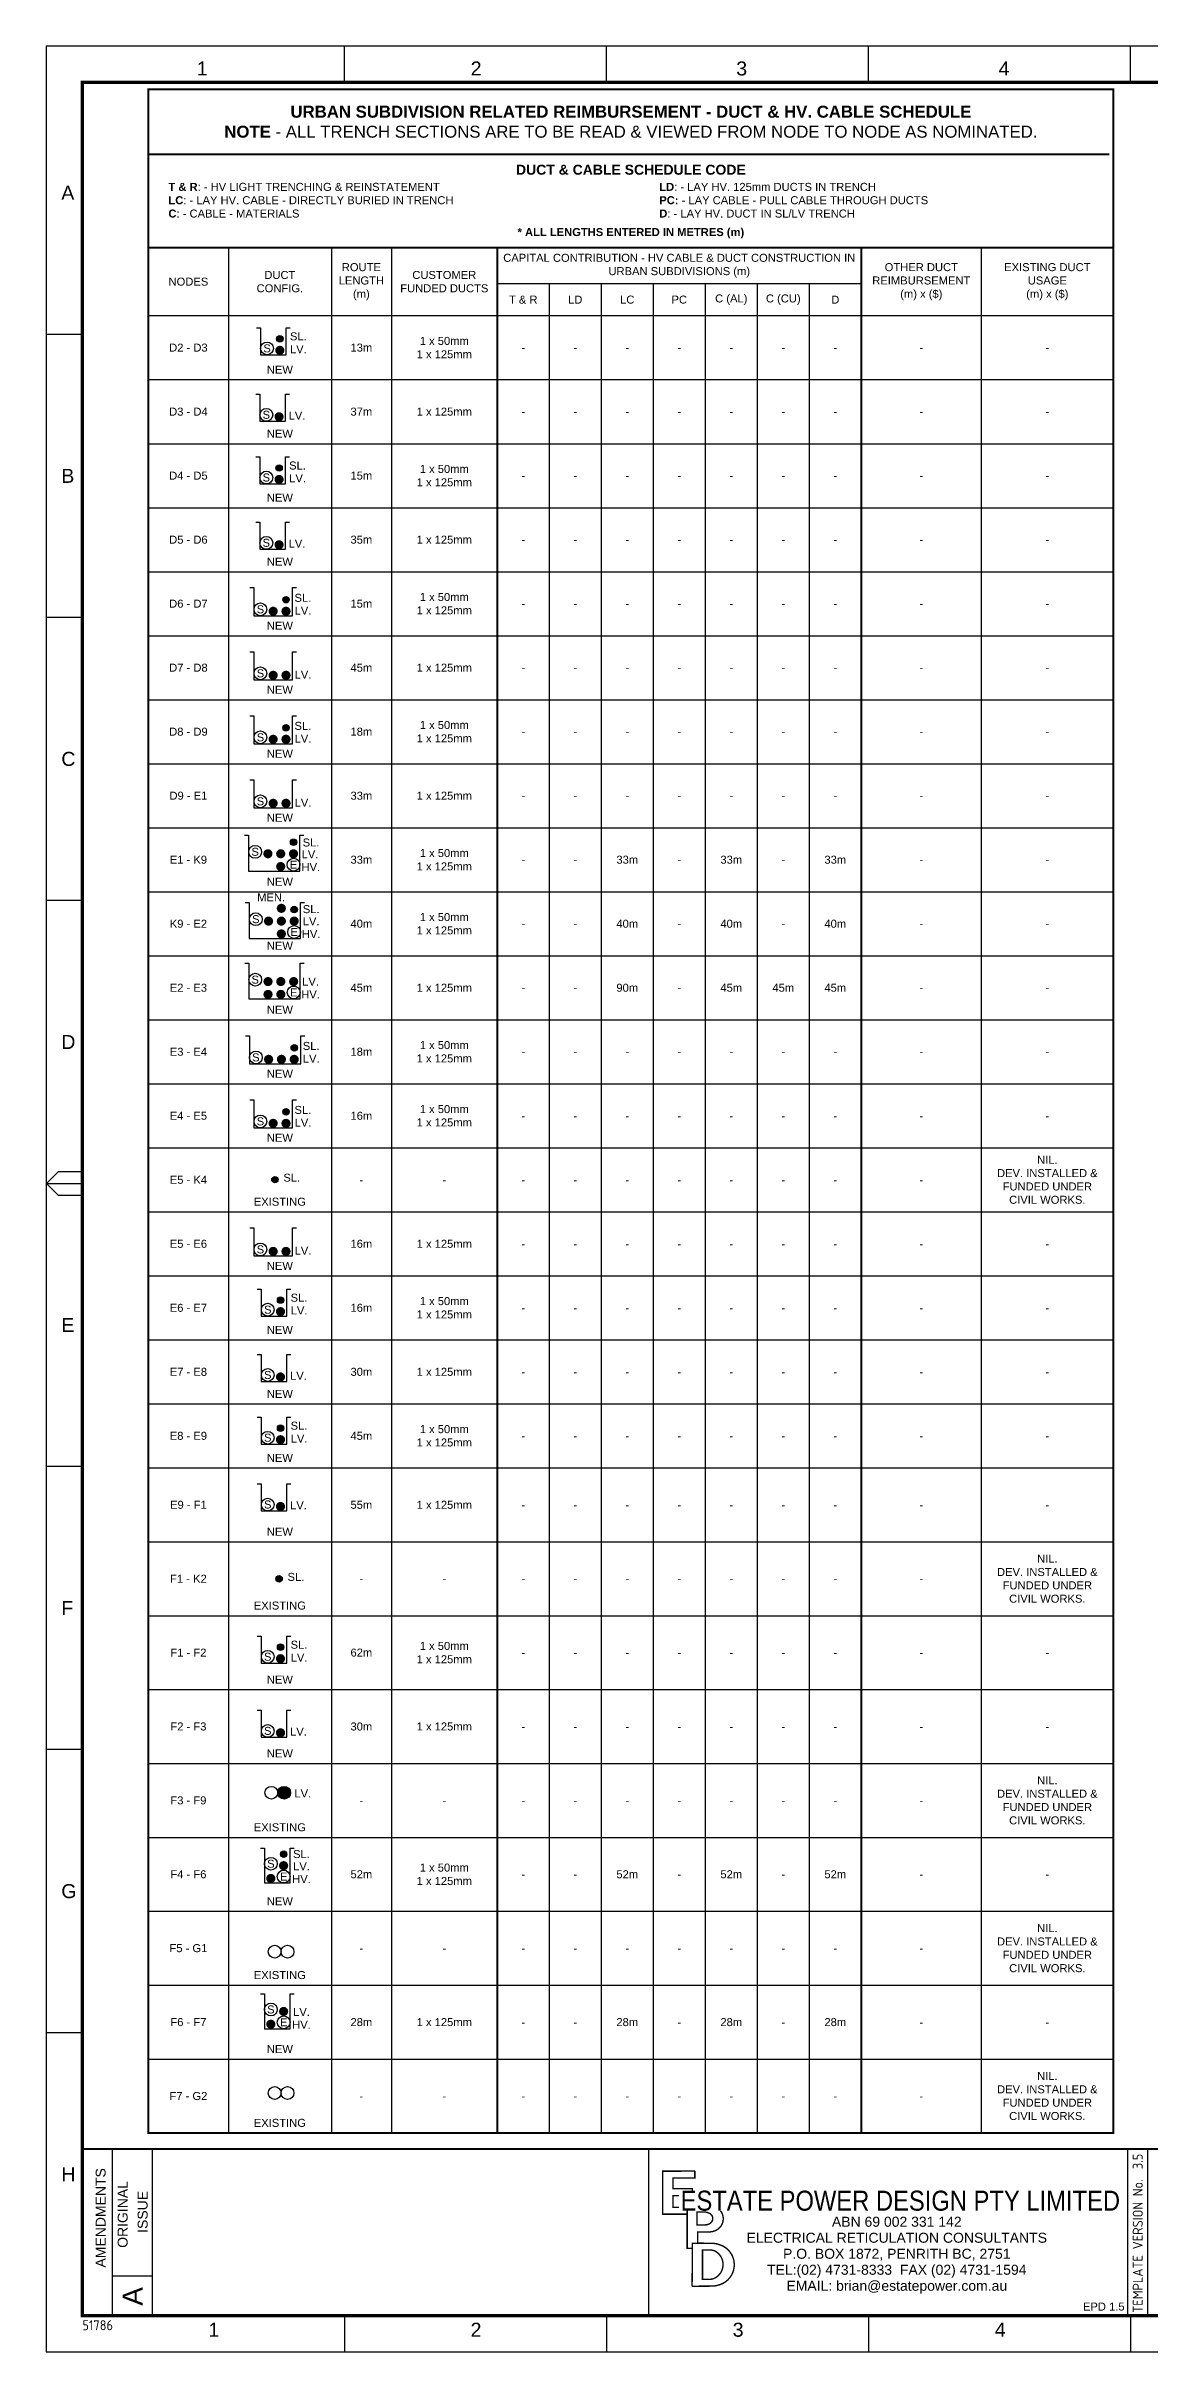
# Paper-space layout 'Retic (5)' of a CAD drawing. Header units: metres. Extents: x -9 to 795, y -5 to 571.
# Drawn here: x -9 to 267, y -5 to 571 of the extents above; entities that cross this region are included whole.
import ezdxf
from ezdxf.enums import TextEntityAlignment as Align

# ---------------------------------------------------------------- set-up
doc = ezdxf.new("R2010")
doc.units = ezdxf.units.M
doc.header["$LTSCALE"] = 0.7
doc.layers.get('0').update_dxf_attribs({"color": 6})
for name, color, linetype in [('_User Miscellaneous3', 11, 'Continuous'), ('Notes', 7, 'Continuous'), ('SupportsUG_SP_EXT', 7, 'Continuous')]:
    doc.layers.add(name, color=color, linetype=linetype)
doc.layers.add('_User Miscellaneous5', color=7, linetype='Continuous', lineweight=35)
doc.layers.get('SupportsUG_SP_EXT').off()
doc.styles.add('ARIAL', font='arial.ttf', dxfattribs={"height": 2})
doc.styles.add('iecISOCP', font='isocp.shx')
doc.styles.get("Standard").update_dxf_attribs({"font": 'arial.ttf'})

# ---------------------------------------------------------------- blocks, each defined once
blk = doc.blocks.new('A1_FRAME_TITLE')
at = {"layer": 'Notes', "linetype": 'Continuous'}
for p, q in [((74.51, 564.21), (74.51, 573.26)), ((140.02, 564.17), (140.02, 573.26)), ((205.53, 564.21), (205.53, 573.26)), ((271.04, 564.17), (271.04, 573.26)), ((9, 501.22), (-0.04, 501.22)), ((9, 430.47), (-0.04, 430.47)), ((9, 359.72), (-0.04, 359.72)), ((0.01, 288.97), (3.01, 291.97)), ((0.01, 288.97), (9, 288.97)), ((3.01, 285.97), (0.01, 288.97)), ((3.01, 291.97), (9, 291.97)), ((9, 285.97), (3.01, 285.97)), ((9, 218.22), (-0.04, 218.22)), ((9, 147.47), (-0.04, 147.47)), ((9, 76.72), (-0.04, 76.72)), ((74.51, 6.01), (74.51, -3.07)), ((140.02, 6.01), (140.02, -3.07)), ((205.53, 6.01), (205.53, -3.07)), ((271.04, 6.01), (271.04, -3.07))]:
    blk.add_line(p, q, dxfattribs=at)
at = {"layer": 'Notes', "color": 7, "linetype": 'Continuous'}
for p, q in [((16.58, 5.97), (16.58, 47.62)), ((26.58, 5.97), (26.58, 47.62)), ((275.29, 47.62), (275.29, 5.97)), ((16.58, 15.97), (26.58, 15.97))]:
    blk.add_line(p, q, dxfattribs=at)
blk.add_lwpolyline([(-0.04, -3.07), (804.15, -3.07), (804.15, 573.26), (-0.04, 573.26)], close=True, dxfattribs=at)
at = {"layer": 'Notes', "color": 7, "linetype": 'Continuous', "const_width": 0.8}
blk.add_lwpolyline([(9, 5.97), (795.11, 5.97), (795.11, 564.21), (9, 564.21)], close=True, dxfattribs=at)
at = {"layer": 'Notes', "color": 7, "linetype": 'Continuous', "const_width": 0.5, "flags": 128}
blk.add_lwpolyline([(9, 47.62), (795.11, 47.62)], dxfattribs=at)
at = {"layer": 'Notes', "color": 7}
blk.add_lwpolyline([(150.63, 47.62), (270.29, 47.62), (270.29, 5.97), (150.63, 5.97)], close=True, dxfattribs=at)
at = {"layer": 'Notes', "color": 7, "linetype": 'Continuous', "const_width": 0.35}
for points in [[(162.11, 42.12), (154.05, 42.1), (154.05, 31.35), (160.15, 31.35), (160.17, 32.07)], [(161.51, 37.22), (161.51, 37.71), (156.62, 37.71), (156.65, 40.38), (162.11, 40.38), (162.11, 42.12)], [(158.11, 33.08), (156.65, 33.09), (156.65, 35.95), (158.13, 35.96)], [(161.42, 13.34), (161.49, 22.8)], [(161.42, 13.34), (161.49, 22.8)]]:
    blk.add_lwpolyline(points, dxfattribs=at)
for points in [[(168.52, 32.19, -0.450066), (167.66, 27.46, -0.148283), (165.56, 26.92), (162.78, 26.87), (162.78, 24.09), (161.49, 24.09), (161.49, 22.8), (160.19, 22.8), (160.19, 32.19)], [(161.42, 13.34), (166.25, 13.37, 0.094119), (168.66, 13.84, 0.680737), (168.61, 23.61, 0.07457), (166.51, 24.08), (162.89, 24.11)]]:
    blk.add_lwpolyline(points, format="xyb", dxfattribs=at)
for points in [[(162.64, 31.9), (162.66, 28.65), (164.71, 28.68, 0.169964), (166.05, 29.16, 0.568878), (165.69, 31.6, 0.028232), (164.91, 31.87)], [(164.02, 15.07), (165.77, 15.07, 0.135336), (167.29, 15.49, 0.570377), (167.27, 22.06, 0.141047), (166.04, 22.38), (164.02, 22.38)]]:
    blk.add_lwpolyline(points, format="xyb", close=True, dxfattribs=at)
at = {"layer": 'Notes', "color": 7, "style": 'ARIAL'}
for s, p in [('1', (37.61, 565.92)), ('2', (106.07, 565.92)), ('3', (172.46, 565.92)), ('4', (238.04, 565.92)), ('A', (3.75, 534.85)), ('B', (3.75, 464.1)), ('C', (3.75, 393.35)), ('D', (3.75, 322.6)), ('E', (3.75, 251.85)), ('F', (3.75, 181.1)), ('G', (3.75, 110.35)), ('H', (3.75, 39.6)), ('1', (40.54, 0.72)), ('2', (106.05, 0.72)), ('3', (171.56, 0.72)), ('4', (237.07, 0.72))]:
    blk.add_text(s, height=3.5, dxfattribs=at).set_placement(p)
for s, height, p in [('AMENDMENTS', 2.5, (14.83, 18.02)), ('ORIGINAL', 2.5, (20.33, 22.94)), ('ISSUE', 2.5, (25.33, 26.69)), ('A', 5, (24.08, 8.47))]:
    blk.add_text(s, height=height, rotation=90, dxfattribs=at).set_placement(p)
at = {"layer": 'Notes', "color": 3, "style": 'iecISOCP'}
blk.add_text('TEMPLATE VERSION No.', height=2.5, rotation=90, dxfattribs=at).set_placement((272.82, 6.7), align=Align.MIDDLE_LEFT)
at = {"layer": 'Notes', "color": 7, "style": 'ARIAL'}
for s, p in [('ABN 69 002 331 142', (212.58, 28.21)), ('ELECTRICAL RETICULATION CONSULTANTS', (212.58, 24.21)), ('TEL:(02) 4731-8333  FAX (02) 4731-1594', (212.58, 16.21)), ('P.O. BOX 1872, PENRITH BC, 2751', (212.58, 20.21)), ('EMAIL: brian@estatepower.com.au', (212.58, 12.21))]:
    blk.add_text(s, height=2.5, rotation=360, dxfattribs=at).set_placement(p, align=Align.CENTER)
at = {"layer": 'Notes', "color": 7, "insert": (158.55, 37.23), "char_height": 5, "width": 182.4516, "attachment_point": 1, "rotation": 360, "style": 'ARIAL'}
blk.add_mtext('{\\W0.85;ESTATE POWER DESIGN PTY LIMITED}', dxfattribs=at)
at = {"layer": 'Notes', "color": 7, "insert": (269.52, 9.25), "char_height": 2, "width": 10.6241, "attachment_point": 3, "style": 'ARIAL'}
blk.add_mtext('EPD 1.5', dxfattribs=at)
at = {"layer": 'Notes', "color": 7}
blk.add_attdef('EPD_REF_NO', text='', height=5, dxfattribs=at).set_placement((760.12, 52.77), align=Align.CENTER)
at = {"layer": 'Notes', "color": 3, "style": 'iecISOCP', "flags": 8}
blk.add_attdef('VERSION_NO', text='', height=2.5, rotation=90, dxfattribs=at).set_placement((272.82, 44.54), align=Align.MIDDLE_CENTER)
at = {"layer": 'Notes', "color": 7, "style": 'ARIAL'}
for tag, p in [('CAP_NO', (483.94, 43.46)), ('IE_NUM', (483.8, 37.81)), ('REF_No_1', (306, 32.31)), ('REF_1', (327.55, 32.31)), ('GEN_WO', (412.46, 31.76)), ('HV_SWITCH', (484.22, 32.16)), ('REF_No_2', (306, 26.31)), ('REF_2', (327.55, 26.31)), ('OH_WO', (412.46, 25.81)), ('UBD_REF', (483.8, 25.83)), ('REF_No_3', (306, 20.31)), ('REF_3', (327.55, 20.31)), ('UG_WO', (412.46, 20.05)), ('GIS_MAP_No', (483.8, 20.04)), ('REF_No_4', (306, 14.31)), ('REF_4', (327.55, 14.31)), ('SUB_WO', (412.46, 13.81)), ('HV_OP_DIAG', (484.08, 14.2)), ('LGA', (483.7, 7.78))]:
    blk.add_attdef(tag, p, '', height=2, dxfattribs=at)
at = {"layer": 'Notes', "color": 7, "style": 'ARIAL', "width": 1.1}
for tag, p in [('T1', (655.13, 39.47)), ('T2', (655.13, 34.35)), ('T3', (655.13, 28.92)), ('T4', (655.13, 23.66)), ('T5', (655.13, 18.23)), ('T6', (655.13, 12.97))]:
    blk.add_attdef(tag, text='', height=3.5, dxfattribs=at).set_placement(p, align=Align.CENTER)
at = {"layer": 'Notes', "color": 7, "style": 'ARIAL'}
for tag, height, p in [('scale', 2, (538.51, 33.27)), ('DRAWN', 2, (538.51, 24.93)), ('REV', 5, (790.81, 17.1)), ('CHD', 2, (538.51, 8.93)), ('DESIGN', 2, (576.37, 9.15))]:
    blk.add_attdef(tag, text='', height=height, dxfattribs=at).set_placement(p, align=Align.CENTER)
blk.add_attdef('NUM', text='', height=7, dxfattribs=at).set_placement((763.12, 20.12), align=Align.MIDDLE_CENTER)
for tag, p in [('NS', (762.87, 8.12)), ('SHTS', (774.68, 8.12))]:
    blk.add_attdef(tag, text='', height=2, dxfattribs=at).set_placement(p, align=Align.MIDDLE)
at = {"layer": 'Notes', "style": 'iecISOCP'}
blk.add_attdef('ExportID', (9.02, 2.35), '', height=2.5, dxfattribs=at)
at = {"layer": 'Notes', "style": 'iecISOCP', "flags": 1}
for tag, p in [('ProjectType', (14.12, -26.84)), ('ProjectNumber', (23.5, -26.86)), ('DrawingNumber', (35.46, -26.85)), ('ProjectDescription', (47.51, -26.87)), ('ExportDate', (60.23, -26.83)), ('ExportUserName', (69.1, -26.84)), ('DesignerCompanyName', (81.43, -26.84)), ('ExportAreaOfInterest', (97.04, -26.86)), ('GIS_SUCCESS', (111.94, -26.82)), ('CAD_SUCCESS', (121.73, -26.83)), ('DEPOTCODE', (132.05, -26.92)), ('ExportCategories', (140.02, -26.84)), ('Comments', (154.33, -26.93)), ('EPD_-_VERSION_1.5', (161.74, -26.93))]:
    blk.add_attdef(tag, p, '', height=1, dxfattribs=at)
blk = doc.blocks.new('*U187')
at = {"ltscale": 0.75, "const_width": 0.569, "flags": 128}
blk.add_lwpolyline([(-0.29, 0.56, 1), (0.28, 0.56, 1)], format="xyb", close=True, dxfattribs=at)
blk = doc.blocks.new('*U133')
blk.add_circle((0, 0.8), 0.8)
at = {"insert": (0, 0.8), "char_height": 1, "attachment_point": 5, "style": 'ARIAL'}
blk.add_mtext_dynamic_manual_height_columns('S', width=1.0176, gutter_width=10, heights=[0], dxfattribs=at)
blk = doc.blocks.new('DUCT_50_NEW')
blk.add_circle((0, 0.4), 0.4)
at = {"flags": 1}
blk.add_attdef('Z', (0, 0), '', height=0.2, dxfattribs=at)
at = {"flags": 9}
for tag, p in [('DUCT_CODE', (0, 0)), ('XSECT_TYPE', (0, -0.2)), ('STATE', (0, -0.6)), ('OWNED_BY', (0, -1.01)), ('OPERATED_BY', (0, -1.21)), ('FB_REFERENCE', (0, -0.4)), ('NOTES', (0, -0.8)), ('MAINTAINED_BY', (0, -1.42))]:
    blk.add_attdef(tag, text='', height=0.2, dxfattribs=at).set_placement(p, align=Align.MIDDLE_LEFT)
blk = doc.blocks.new('CABLE_SMALL_NEW')
h = blk.add_hatch(color=256)
edge = h.paths.add_edge_path()
edge.add_arc((0, 0.4), 0.4, 0, 360)
blk.add_circle((0, 0.4), 0.4)
for tag, flags, p in [('COND_CODE', 9, (1.5, 0)), ('STATE', 9, (1.5, -0.4)), ('XSECT_SIZE', 9, (1.5, -0.6)), ('OWNED_BY', 9, (1.5, -1)), ('OPERATED_BY', 9, (1.5, -1.2)), ('Z', 1, (1.5, -1.6)), ('FB_REFERENCE', 9, (1.5, -0.2)), ('NOTES', 9, (1.5, -0.8)), ('MAINTAINED_BY', 9, (1.5, -1.4))]:
    blk.add_attdef(tag, text='', height=0.2, dxfattribs=dict(flags=flags)).set_placement(p, align=Align.MIDDLE_LEFT)
blk = doc.blocks.new('*U186')
for name in ['DUCT_50_NEW', 'CABLE_SMALL_NEW']:
    blk.add_blockref(name, (0, 0))
blk = doc.blocks.new('*U132')
blk.add_circle((0, 0.8), 0.8)
at = {"insert": (0, 0.8), "char_height": 1, "attachment_point": 5, "style": 'ARIAL'}
blk.add_mtext_dynamic_manual_height_columns('E', width=1.8498, gutter_width=10, heights=[0], dxfattribs=at)
blk = doc.blocks.new('CABLE_LARGE_NEW')
h = blk.add_hatch(color=256)
edge = h.paths.add_edge_path()
edge.add_arc((0, 0.8), 0.8, 0, 360)
blk.add_circle((0, 0.8), 0.8)
for tag, flags, p in [('COND_CODE', 9, (1.5, 0)), ('STATE', 9, (1.5, -0.4)), ('XSECT_SIZE', 9, (1.5, -0.6)), ('OWNED_BY', 9, (1.5, -1)), ('OPERATED_BY', 9, (1.5, -1.2)), ('Z', 1, (1.5, -1.6)), ('FB_REFERENCE', 9, (1.5, -0.2)), ('NOTES', 9, (1.5, -0.8)), ('MAINTAINED_BY', 9, (1.5, -1.4))]:
    blk.add_attdef(tag, text='', height=0.2, dxfattribs=dict(flags=flags)).set_placement(p, align=Align.MIDDLE_LEFT)
blk = doc.blocks.new('*U188')
blk.add_circle((0, 0.8), 0.8)
blk.add_blockref('CABLE_LARGE_NEW', (0, 0))
blk = doc.blocks.new('*U130')
blk.add_circle((0, 0.8), 0.8)
blk = doc.blocks.new('*T248')
at = {"layer": '_User Miscellaneous5', "color": 0, "linetype": 'ByBlock', "lineweight": -2, "transparency": 16777216}
for p, q in [((0, 0), (241.19, 0)), ((0, 0), (0, -16.21)), ((241.19, 0), (241.19, -16.21)), ((0, -39.58), (0, -510.81)), ((20, -39.58), (20, -510.81)), ((45.73, -39.58), (45.73, -510.81)), ((60.73, -39.58), (60.73, -510.81)), ((87.19, -39.58), (87.19, -510.81)), ((178.19, -39.58), (178.19, -510.81)), ((208.19, -39.58), (208.19, -510.81)), ((241.19, -39.58), (241.19, -510.81)), ((87.19, -48.57), (178.19, -48.57)), ((100.19, -48.57), (100.19, -510.81)), ((113.19, -48.57), (113.19, -510.81)), ((126.19, -48.57), (126.19, -510.81)), ((139.19, -48.57), (139.19, -510.81)), ((152.19, -48.57), (152.19, -510.81)), ((165.19, -48.57), (165.19, -510.81)), ((0, -56.57), (241.19, -56.57)), ((0, -72.57), (241.19, -72.57)), ((0, -88.57), (241.19, -88.57)), ((0, -104.57), (241.19, -104.57)), ((0, -120.57), (241.19, -120.57)), ((0, -136.57), (241.19, -136.57)), ((0, -152.57), (241.19, -152.57)), ((0, -168.57), (241.19, -168.57)), ((0, -184.57), (241.19, -184.57)), ((0, -200.57), (241.19, -200.57)), ((0, -216.57), (241.19, -216.57)), ((0, -232.57), (241.19, -232.57)), ((0, -248.57), (241.19, -248.57)), ((0, -264.57), (241.19, -264.57)), ((0, -280.57), (241.19, -280.57)), ((0, -296.57), (241.19, -296.57)), ((0, -312.57), (241.19, -312.57)), ((0, -328.57), (241.19, -328.57)), ((0, -344.57), (241.19, -344.57)), ((0, -363.04), (241.19, -363.04)), ((0, -381.51), (241.19, -381.51)), ((0, -399.99), (241.19, -399.99)), ((0, -418.46), (241.19, -418.46)), ((0, -436.93), (241.19, -436.93)), ((0, -455.4), (241.19, -455.4)), ((0, -473.87), (241.19, -473.87)), ((0, -492.34), (241.19, -492.34)), ((0, -510.81), (241.19, -510.81))]:
    blk.add_line(p, q, dxfattribs=at)
at = {"layer": '_User Miscellaneous5', "color": 7, "transparency": 16777216}
for s, insert, char_height, width, attachment_point in [('{\\fArial|b1|i0|c0|p34;URBAN SUBDIVISION RELATED REIMBURSEMENT - DUCT & HV. CABLE SCHEDULE \\PNOTE} - ALL TRENCH SECTIONS ARE TO BE READ & VIEWED FROM NODE TO NODE AS NOMINATED.', (120.6, -8.11), 3, 238.1926, 5), ('{\\fArial|b1|i0|c0|p34;DUCT & CABLE SCHEDULE CODE}', (120.6, -21.38), 2.5, 240.1926, 8), ('{\\fArial|b1|i0|c0|p34;T & R}: - HV LIGHT TRENCHING & REINSTATEMENT                   \\P{\\fArial|b1|i0|c0|p34;LC}: - LAY HV. CABLE - DIRECTLY BURIED IN TRENCH\\P{\\fArial|b1|i0|c0|p34;C}: - CABLE - MATERIALS ', (5, -23.38), 2, 116.1926, 1), ('{\\fArial|b1|i0|c0|p34;LD}: - LAY HV. 125mm DUCTS IN TRENCH  \\P{\\fArial|b1|i0|c0|p34;PC:} - LAY CABLE - PULL CABLE THROUGH DUCTS\\P{\\fArial|b1|i0|c0|p34;D}: - LAY HV. DUCT IN SL/LV TRENCH', (127.69, -23.38), 2, 112, 1), ('{\\fArial|b1|i0|c0|p34;* ALL LENGTHS ENTERED IN METRES (m)}', (120.6, -34.68), 2, 239.1926, 2), ('DUCT\\PCONFIG.', (32.86, -48.08), 2, 22.7288, 5), ('ROUTE\\PLENGTH\\P(m)', (53.23, -48.08), 2, 12, 5), ('CUSTOMER FUNDED DUCTS', (73.96, -48.08), 2, 23.4638, 5), ('CAPITAL CONTRIBUTION - HV CABLE & DUCT CONSTRUCTION IN URBAN SUBDIVISIONS (m)', (132.69, -44.08), 2, 88, 5), ('OTHER DUCT REIMBURSEMENT\\P(m) x ($)', (193.19, -48.08), 2, 27, 5), ('EXISTING DUCT USAGE\\P(m) x ($)', (224.69, -48.08), 2, 30, 5), ('NODES', (10, -48.08), 2, 17, 5), ('T & R', (93.69, -52.57), 2, 10, 5), ('LD', (106.69, -52.57), 2, 10, 5), ('LC', (119.69, -52.57), 2, 10, 5), ('PC', (132.69, -52.57), 2, 10, 5), ('C (AL)', (145.69, -52.57), 2, 10, 5), ('C (CU)', (158.69, -52.57), 2, 10, 5), ('D', (171.69, -52.57), 2, 10, 5), ('1 x 50mm\\P1 x 125mm', (73.96, -64.57), 2, 20.4638, 5), ('D2 - D3', (10, -64.57), 2, 14, 5), ('NEW', (32.86, -71.07), 2, 19.7288, 8), ('13m', (53.23, -64.57), 2, 9, 5), ('-', (93.69, -64.57), 2, 10, 5), ('-', (106.69, -64.57), 2, 10, 5), ('-', (119.69, -64.57), 2, 10, 5), ('-', (132.69, -64.57), 2, 10, 5), ('-', (145.69, -64.57), 2, 10, 5), ('-', (158.69, -64.57), 2, 10, 5), ('-', (171.69, -64.57), 2, 10, 5), ('-', (193.19, -64.57), 2, 27, 5), ('-', (224.69, -64.57), 2, 30, 5), ('D3 - D4', (10, -80.57), 2, 14, 5), ('37m', (53.23, -80.57), 2, 9, 5), ('1 x 125mm', (73.96, -80.57), 2, 20.4638, 5), ('NEW', (32.86, -87.07), 2, 19.7288, 8), ('-', (93.69, -80.57), 2, 10, 5), ('-', (106.69, -80.57), 2, 10, 5), ('-', (119.69, -80.57), 2, 10, 5), ('-', (132.69, -80.57), 2, 10, 5), ('-', (145.69, -80.57), 2, 10, 5), ('-', (158.69, -80.57), 2, 10, 5), ('-', (171.69, -80.57), 2, 10, 5), ('-', (193.19, -80.57), 2, 27, 5), ('-', (224.69, -80.57), 2, 30, 5), ('D4 - D5', (10, -96.57), 2, 14, 5), ('15m', (53.23, -96.57), 2, 9, 5), ('1 x 50mm\\P1 x 125mm', (73.96, -96.57), 2, 20.4638, 5), ('-', (93.69, -96.57), 2, 10, 5), ('-', (106.69, -96.57), 2, 10, 5), ('-', (119.69, -96.57), 2, 10, 5), ('-', (132.69, -96.57), 2, 10, 5), ('-', (145.69, -96.57), 2, 10, 5), ('-', (158.69, -96.57), 2, 10, 5), ('-', (171.69, -96.57), 2, 10, 5), ('-', (193.19, -96.57), 2, 27, 5), ('-', (224.69, -96.57), 2, 30, 5), ('NEW', (32.86, -103.07), 2, 19.7288, 8), ('D5 - D6', (10, -112.57), 2, 14, 5), ('35m', (53.23, -112.57), 2, 9, 5), ('1 x 125mm', (73.96, -112.57), 2, 20.4638, 5), ('-', (93.69, -112.57), 2, 10, 5), ('-', (106.69, -112.57), 2, 10, 5), ('-', (119.69, -112.57), 2, 10, 5), ('-', (132.69, -112.57), 2, 10, 5), ('-', (145.69, -112.57), 2, 10, 5), ('-', (158.69, -112.57), 2, 10, 5), ('-', (171.69, -112.57), 2, 10, 5), ('-', (193.19, -112.57), 2, 27, 5), ('-', (224.69, -112.57), 2, 30, 5), ('NEW', (32.86, -119.07), 2, 19.7288, 8), ('1 x 50mm\\P1 x 125mm', (73.96, -128.57), 2, 20.4638, 5), ('D6 - D7', (10, -128.57), 2, 14, 5), ('15m', (53.23, -128.57), 2, 9, 5), ('-', (93.69, -128.57), 2, 10, 5), ('-', (106.69, -128.57), 2, 10, 5), ('-', (119.69, -128.57), 2, 10, 5), ('-', (132.69, -128.57), 2, 10, 5), ('-', (145.69, -128.57), 2, 10, 5), ('-', (158.69, -128.57), 2, 10, 5), ('-', (171.69, -128.57), 2, 10, 5), ('-', (193.19, -128.57), 2, 27, 5), ('-', (224.69, -128.57), 2, 30, 5), ('NEW', (32.86, -135.07), 2, 19.7288, 8), ('D7 - D8', (10, -144.57), 2, 14, 5), ('45m', (53.23, -144.57), 2, 9, 5), ('1 x 125mm', (73.96, -144.57), 2, 20.4638, 5), ('NEW', (32.86, -151.07), 2, 19.7288, 8), ('-', (93.69, -144.57), 2, 10, 5), ('-', (106.69, -144.57), 2, 10, 5), ('-', (119.69, -144.57), 2, 10, 5), ('-', (132.69, -144.57), 2, 10, 5), ('-', (145.69, -144.57), 2, 10, 5), ('-', (158.69, -144.57), 2, 10, 5), ('-', (171.69, -144.57), 2, 10, 5), ('-', (193.19, -144.57), 2, 27, 5), ('-', (224.69, -144.57), 2, 30, 5), ('D8 - D9', (10, -160.57), 2, 14, 5), ('18m', (53.23, -160.57), 2, 9, 5), ('1 x 50mm\\P1 x 125mm', (73.96, -160.57), 2, 20.4638, 5), ('-', (93.69, -160.57), 2, 10, 5), ('-', (106.69, -160.57), 2, 10, 5), ('-', (119.69, -160.57), 2, 10, 5), ('-', (132.69, -160.57), 2, 10, 5), ('-', (145.69, -160.57), 2, 10, 5), ('-', (158.69, -160.57), 2, 10, 5), ('-', (171.69, -160.57), 2, 10, 5), ('-', (193.19, -160.57), 2, 27, 5), ('-', (224.69, -160.57), 2, 30, 5), ('NEW', (32.86, -167.07), 2, 19.7288, 8), ('D9 - E1', (10, -176.57), 2, 14, 5), ('33m', (53.23, -176.57), 2, 9, 5), ('1 x 125mm', (73.96, -176.57), 2, 20.4638, 5), ('-', (93.69, -176.57), 2, 10, 5), ('-', (106.69, -176.57), 2, 10, 5), ('-', (119.69, -176.57), 2, 10, 5), ('-', (132.69, -176.57), 2, 10, 5), ('-', (145.69, -176.57), 2, 10, 5), ('-', (158.69, -176.57), 2, 10, 5), ('-', (171.69, -176.57), 2, 10, 5), ('-', (193.19, -176.57), 2, 27, 5), ('-', (224.69, -176.57), 2, 30, 5), ('NEW', (32.86, -183.07), 2, 19.7288, 8), ('1 x 50mm\\P1 x 125mm', (73.96, -192.57), 2, 20.4638, 5), ('E1 - K9', (10, -192.57), 2, 14, 5), ('33m', (53.23, -192.57), 2, 9, 5), ('-', (93.69, -192.57), 2, 10, 5), ('-', (106.69, -192.57), 2, 10, 5), ('33m', (119.69, -192.57), 2, 10, 5), ('-', (132.69, -192.57), 2, 10, 5), ('33m', (145.69, -192.57), 2, 10, 5), ('-', (158.69, -192.57), 2, 10, 5), ('33m', (171.69, -192.57), 2, 10, 5), ('-', (193.19, -192.57), 2, 27, 5), ('-', (224.69, -192.57), 2, 30, 5), ('NEW', (32.86, -199.07), 2, 19.7288, 8), ('1 x 50mm\\P1 x 125mm', (73.96, -208.57), 2, 20.4638, 5), ('K9 - E2', (10, -208.57), 2, 14, 5), ('NEW', (32.86, -215.07), 2, 19.7288, 8), ('40m', (53.23, -208.57), 2, 9, 5), ('-', (93.69, -208.57), 2, 10, 5), ('-', (106.69, -208.57), 2, 10, 5), ('40m', (119.69, -208.57), 2, 10, 5), ('-', (132.69, -208.57), 2, 10, 5), ('40m', (145.69, -208.57), 2, 10, 5), ('-', (158.69, -208.57), 2, 10, 5), ('40m', (171.69, -208.57), 2, 10, 5), ('-', (193.19, -208.57), 2, 27, 5), ('-', (224.69, -208.57), 2, 30, 5), ('E2 - E3', (10, -224.57), 2, 14, 5), ('45m', (53.23, -224.57), 2, 9, 5), ('1 x 125mm', (73.96, -224.57), 2, 20.4638, 5), ('-', (93.69, -224.57), 2, 10, 5), ('-', (106.69, -224.57), 2, 10, 5), ('90m', (119.69, -224.57), 2, 10, 5), ('-', (132.69, -224.57), 2, 10, 5), ('45m', (145.69, -224.57), 2, 10, 5), ('45m', (158.69, -224.57), 2, 10, 5), ('45m', (171.69, -224.57), 2, 10, 5), ('-', (193.19, -224.57), 2, 27, 5), ('-', (224.69, -224.57), 2, 30, 5), ('NEW', (32.86, -231.07), 2, 19.7288, 8), ('E3 - E4', (10, -240.57), 2, 14, 5), ('18m', (53.23, -240.57), 2, 9, 5), ('1 x 50mm\\P1 x 125mm', (73.96, -240.57), 2, 20.4638, 5), ('-', (93.69, -240.57), 2, 10, 5), ('-', (106.69, -240.57), 2, 10, 5), ('-', (119.69, -240.57), 2, 10, 5), ('-', (132.69, -240.57), 2, 10, 5), ('-', (145.69, -240.57), 2, 10, 5), ('-', (158.69, -240.57), 2, 10, 5), ('-', (171.69, -240.57), 2, 10, 5), ('-', (193.19, -240.57), 2, 27, 5), ('-', (224.69, -240.57), 2, 30, 5), ('NEW', (32.86, -247.07), 2, 19.7288, 8), ('E4 - E5', (10, -256.57), 2, 14, 5), ('16m', (53.23, -256.57), 2, 9, 5), ('1 x 50mm\\P1 x 125mm', (73.96, -256.57), 2, 20.4638, 5), ('-', (93.69, -256.57), 2, 10, 5), ('-', (106.69, -256.57), 2, 10, 5), ('-', (119.69, -256.57), 2, 10, 5), ('-', (132.69, -256.57), 2, 10, 5), ('-', (145.69, -256.57), 2, 10, 5), ('-', (158.69, -256.57), 2, 10, 5), ('-', (171.69, -256.57), 2, 10, 5), ('-', (193.19, -256.57), 2, 27, 5), ('-', (224.69, -256.57), 2, 30, 5), ('NEW', (32.86, -263.07), 2, 19.7288, 8), ('NIL.\\PDEV. INSTALLED &\\PFUNDED UNDER\\PCIVIL WORKS.', (224.69, -272.57), 2, 27, 5), ('E5 - K4', (10, -272.57), 2, 14, 5), ('-', (53.23, -272.57), 2, 9, 5), ('-', (73.96, -272.57), 2, 20.4638, 5), ('-', (93.69, -272.57), 2, 10, 5), ('-', (106.69, -272.57), 2, 10, 5), ('-', (119.69, -272.57), 2, 10, 5), ('-', (132.69, -272.57), 2, 10, 5), ('-', (145.69, -272.57), 2, 10, 5), ('-', (158.69, -272.57), 2, 10, 5), ('-', (171.69, -272.57), 2, 10, 5), ('-', (193.19, -272.57), 2, 27, 5), ('EXISTING', (32.86, -279.07), 2, 19.7288, 8), ('E5 - E6', (10, -288.57), 2, 14, 5), ('16m', (53.23, -288.57), 2, 9, 5), ('1 x 125mm', (73.96, -288.57), 2, 20.4638, 5), ('NEW', (32.86, -295.07), 2, 19.7288, 8), ('-', (93.69, -288.57), 2, 10, 5), ('-', (106.69, -288.57), 2, 10, 5), ('-', (119.69, -288.57), 2, 10, 5), ('-', (132.69, -288.57), 2, 10, 5), ('-', (145.69, -288.57), 2, 10, 5), ('-', (158.69, -288.57), 2, 10, 5), ('-', (171.69, -288.57), 2, 10, 5), ('-', (193.19, -288.57), 2, 27, 5), ('-', (224.69, -288.57), 2, 30, 5), ('E6 - E7', (10, -304.57), 2, 14, 5), ('16m', (53.23, -304.57), 2, 9, 5), ('1 x 50mm\\P1 x 125mm', (73.96, -304.57), 2, 20.4638, 5), ('-', (93.69, -304.57), 2, 10, 5), ('-', (106.69, -304.57), 2, 10, 5), ('-', (119.69, -304.57), 2, 10, 5), ('-', (132.69, -304.57), 2, 10, 5), ('-', (145.69, -304.57), 2, 10, 5), ('-', (158.69, -304.57), 2, 10, 5), ('-', (171.69, -304.57), 2, 10, 5), ('-', (193.19, -304.57), 2, 27, 5), ('-', (224.69, -304.57), 2, 30, 5), ('NEW', (32.86, -311.07), 2, 19.7288, 8), ('E7 - E8', (10, -320.57), 2, 14, 5), ('30m', (53.23, -320.57), 2, 9, 5), ('1 x 125mm', (73.96, -320.57), 2, 20.4638, 5), ('-', (93.69, -320.57), 2, 10, 5), ('-', (106.69, -320.57), 2, 10, 5), ('-', (119.69, -320.57), 2, 10, 5), ('-', (132.69, -320.57), 2, 10, 5), ('-', (145.69, -320.57), 2, 10, 5), ('-', (158.69, -320.57), 2, 10, 5), ('-', (171.69, -320.57), 2, 10, 5), ('-', (193.19, -320.57), 2, 27, 5), ('-', (224.69, -320.57), 2, 30, 5), ('NEW', (32.86, -327.07), 2, 19.7288, 8), ('1 x 50mm\\P1 x 125mm', (73.96, -336.57), 2, 20.4638, 5), ('E8 - E9', (10, -336.57), 2, 14, 5), ('45m', (53.23, -336.57), 2, 9, 5), ('-', (93.69, -336.57), 2, 10, 5), ('-', (106.69, -336.57), 2, 10, 5), ('-', (119.69, -336.57), 2, 10, 5), ('-', (132.69, -336.57), 2, 10, 5), ('-', (145.69, -336.57), 2, 10, 5), ('-', (158.69, -336.57), 2, 10, 5), ('-', (171.69, -336.57), 2, 10, 5), ('-', (193.19, -336.57), 2, 27, 5), ('-', (224.69, -336.57), 2, 30, 5), ('NEW', (32.86, -343.07), 2, 19.7288, 8), ('E9 - F1', (10, -353.81), 2, 14, 5), ('55m', (53.23, -353.81), 2, 9, 5), ('1 x 125mm', (73.96, -353.81), 2, 20.4638, 5), ('-', (93.69, -353.81), 2, 10, 5), ('-', (106.69, -353.81), 2, 10, 5), ('-', (119.69, -353.81), 2, 10, 5), ('-', (132.69, -353.81), 2, 10, 5), ('-', (145.69, -353.81), 2, 10, 5), ('-', (158.69, -353.81), 2, 10, 5), ('-', (171.69, -353.81), 2, 10, 5), ('-', (193.19, -353.81), 2, 27, 5), ('-', (224.69, -353.81), 2, 30, 5), ('NEW', (32.86, -361.54), 2, 19.7288, 8), ('NIL.\\PDEV. INSTALLED &\\PFUNDED UNDER\\PCIVIL WORKS.', (224.69, -372.28), 2, 27, 5), ('F1 - K2', (10, -372.28), 2, 14, 5), ('-', (53.23, -372.28), 2, 9, 5), ('-', (73.96, -372.28), 2, 20.4638, 5), ('-', (93.69, -372.28), 2, 10, 5), ('-', (106.69, -372.28), 2, 10, 5), ('-', (119.69, -372.28), 2, 10, 5), ('-', (132.69, -372.28), 2, 10, 5), ('-', (145.69, -372.28), 2, 10, 5), ('-', (158.69, -372.28), 2, 10, 5), ('-', (171.69, -372.28), 2, 10, 5), ('-', (193.19, -372.28), 2, 27, 5), ('EXISTING', (32.86, -380.01), 2, 19.7288, 8), ('F1 - F2', (10, -390.75), 2, 14, 5), ('62m', (53.23, -390.75), 2, 9, 5), ('1 x 50mm\\P1 x 125mm', (73.96, -390.75), 2, 20.4638, 5), ('-', (93.69, -390.75), 2, 10, 5), ('-', (106.69, -390.75), 2, 10, 5), ('-', (119.69, -390.75), 2, 10, 5), ('-', (132.69, -390.75), 2, 10, 5), ('-', (145.69, -390.75), 2, 10, 5), ('-', (158.69, -390.75), 2, 10, 5), ('-', (171.69, -390.75), 2, 10, 5), ('-', (193.19, -390.75), 2, 27, 5), ('-', (224.69, -390.75), 2, 30, 5), ('NEW', (32.86, -398.49), 2, 19.7288, 8), ('F2 - F3', (10, -409.22), 2, 14, 5), ('30m', (53.23, -409.22), 2, 9, 5), ('1 x 125mm', (73.96, -409.22), 2, 20.4638, 5), ('-', (93.69, -409.22), 2, 10, 5), ('-', (106.69, -409.22), 2, 10, 5), ('-', (119.69, -409.22), 2, 10, 5), ('-', (132.69, -409.22), 2, 10, 5), ('-', (145.69, -409.22), 2, 10, 5), ('-', (158.69, -409.22), 2, 10, 5), ('-', (171.69, -409.22), 2, 10, 5), ('-', (193.19, -409.22), 2, 27, 5), ('-', (224.69, -409.22), 2, 30, 5), ('NEW', (32.86, -416.96), 2, 19.7288, 8), ('NIL.\\PDEV. INSTALLED &\\PFUNDED UNDER\\PCIVIL WORKS.', (224.69, -427.69), 2, 27, 5), ('F3 - F9', (10, -427.69), 2, 14, 5), ('-', (53.23, -427.69), 2, 9, 5), ('-', (73.96, -427.69), 2, 20.4638, 5), ('-', (93.69, -427.69), 2, 10, 5), ('-', (106.69, -427.69), 2, 10, 5), ('-', (119.69, -427.69), 2, 10, 5), ('-', (132.69, -427.69), 2, 10, 5), ('-', (145.69, -427.69), 2, 10, 5), ('-', (158.69, -427.69), 2, 10, 5), ('-', (171.69, -427.69), 2, 10, 5), ('-', (193.19, -427.69), 2, 27, 5), ('EXISTING', (32.86, -435.43), 2, 19.7288, 8), ('1 x 50mm\\P1 x 125mm', (73.96, -446.16), 2, 20.4638, 5), ('F4 - F6', (10, -446.16), 2, 14, 5), ('52m', (53.23, -446.16), 2, 9, 5), ('-', (93.69, -446.16), 2, 10, 5), ('-', (106.69, -446.16), 2, 10, 5), ('52m', (119.69, -446.16), 2, 10, 5), ('-', (132.69, -446.16), 2, 10, 5), ('52m', (145.69, -446.16), 2, 10, 5), ('-', (158.69, -446.16), 2, 10, 5), ('52m', (171.69, -446.16), 2, 10, 5), ('-', (193.19, -446.16), 2, 27, 5), ('-', (224.69, -446.16), 2, 30, 5), ('NEW', (32.86, -453.9), 2, 19.7288, 8), ('NIL.\\PDEV. INSTALLED &\\PFUNDED UNDER\\PCIVIL WORKS.', (224.69, -464.63), 2, 27, 5), ('F5 - G1', (10, -464.63), 2, 14, 5), ('-', (53.23, -464.63), 2, 9, 5), ('-', (73.96, -464.63), 2, 20.4638, 5), ('-', (93.69, -464.63), 2, 10, 5), ('-', (106.69, -464.63), 2, 10, 5), ('-', (119.69, -464.63), 2, 10, 5), ('-', (132.69, -464.63), 2, 10, 5), ('-', (145.69, -464.63), 2, 10, 5), ('-', (158.69, -464.63), 2, 10, 5), ('-', (171.69, -464.63), 2, 10, 5), ('-', (193.19, -464.63), 2, 27, 5), ('EXISTING', (32.86, -472.37), 2, 19.7288, 8), ('F6 - F7', (10, -483.11), 2, 14, 5), ('28m', (53.23, -483.11), 2, 9, 5), ('1 x 125mm', (73.96, -483.11), 2, 20.4638, 5), ('-', (93.69, -483.11), 2, 10, 5), ('-', (106.69, -483.11), 2, 10, 5), ('28m', (119.69, -483.11), 2, 10, 5), ('-', (132.69, -483.11), 2, 10, 5), ('28m', (145.69, -483.11), 2, 10, 5), ('-', (158.69, -483.11), 2, 10, 5), ('28m', (171.69, -483.11), 2, 10, 5), ('-', (193.19, -483.11), 2, 27, 5), ('-', (224.69, -483.11), 2, 30, 5), ('NEW', (32.86, -490.84), 2, 19.7288, 8), ('NIL.\\PDEV. INSTALLED &\\PFUNDED UNDER\\PCIVIL WORKS.', (224.69, -501.58), 2, 27, 5), ('F7 - G2', (10, -501.58), 2, 14, 5), ('-', (53.23, -501.58), 2, 9, 5), ('-', (73.96, -501.58), 2, 20.4638, 5), ('-', (93.69, -501.58), 2, 10, 5), ('-', (106.69, -501.58), 2, 10, 5), ('-', (119.69, -501.58), 2, 10, 5), ('-', (132.69, -501.58), 2, 10, 5), ('-', (145.69, -501.58), 2, 10, 5), ('-', (158.69, -501.58), 2, 10, 5), ('-', (171.69, -501.58), 2, 10, 5), ('-', (193.19, -501.58), 2, 27, 5), ('EXISTING', (32.86, -509.31), 2, 19.7288, 8)]:
    blk.add_mtext(s, dxfattribs=dict(at, insert=insert, char_height=char_height, width=width, attachment_point=attachment_point))

psp = doc.layouts.new('Retic (5)')

# ---------------------------------------------------------------- linework, layer by layer
at = {"layer": '_User Miscellaneous3', "flags": 128}
for points in [[(43.82, 500.55), (44.82, 500.55), (44.82, 493.78), (51.24, 493.78), (51.24, 500.55), (52.24, 500.55)], [(43.63, 483.95), (44.63, 483.95), (44.63, 477.18), (51.05, 477.18), (51.05, 483.95), (52.05, 483.95)], [(43.63, 468.27), (44.63, 468.27), (44.63, 461.5), (51.05, 461.5), (51.05, 468.27), (52.05, 468.27)], [(43.63, 451.95), (44.63, 451.95), (44.63, 445.18), (51.05, 445.18), (51.05, 451.95), (52.05, 451.95)], [(42.16, 435.58), (43.16, 435.58), (43.16, 428.56), (52.78, 428.56), (52.78, 435.58), (53.78, 435.58)], [(42.16, 419.58), (43.16, 419.58), (43.16, 412.56), (52.78, 412.56), (52.78, 419.58), (53.78, 419.58)], [(42.16, 403.58), (43.16, 403.58), (43.16, 396.56), (52.78, 396.56), (52.78, 403.58), (53.78, 403.58)], [(42.16, 387.58), (43.16, 387.58), (43.16, 380.56), (52.78, 380.56), (52.78, 387.58), (53.78, 387.58)], [(40.84, 373.69), (41.84, 373.69), (41.84, 364.75), (54.66, 364.75), (54.66, 373.69), (55.66, 373.69)], [(41, 356.85), (42, 356.85), (42, 347.91), (54.82, 347.91), (54.82, 356.85), (55.82, 356.85)], [(40.87, 341.74), (41.87, 341.74), (41.87, 332.8), (54.69, 332.8), (54.69, 341.74), (55.69, 341.74)], [(41.03, 323.58), (42.03, 323.58), (42.03, 316.56), (54.84, 316.56), (54.84, 323.58), (55.84, 323.58)], [(42.16, 307.58), (43.16, 307.58), (43.16, 300.56), (52.78, 300.56), (52.78, 307.58), (53.78, 307.58)], [(42.16, 275.58), (43.16, 275.58), (43.16, 268.56), (52.78, 268.56), (52.78, 275.58), (53.78, 275.58)], [(44, 260.27), (45, 260.27), (45, 253.5), (51.41, 253.5), (51.41, 260.27), (52.41, 260.27)], [(44, 243.95), (45, 243.95), (45, 237.18), (51.41, 237.18), (51.41, 243.95), (52.41, 243.95)], [(44, 228.27), (45, 228.27), (45, 221.5), (51.41, 221.5), (51.41, 228.27), (52.41, 228.27)], [(44, 211.57), (45, 211.57), (45, 204.8), (51.41, 204.8), (51.41, 211.57), (52.41, 211.57)], [(44, 173.52), (45, 173.52), (45, 166.75), (51.41, 166.75), (51.41, 173.52), (52.41, 173.52)], [(44, 154.99), (45, 154.99), (45, 148.22), (51.41, 148.22), (51.41, 154.99), (52.41, 154.99)], [(44.77, 120.52), (45.77, 120.52), (45.77, 111.82), (52.19, 111.82), (52.19, 120.52), (53.19, 120.52)], [(44.77, 84.09), (45.77, 84.09), (45.77, 75.39), (52.19, 75.39), (52.19, 84.09), (53.19, 84.09)]]:
    psp.add_lwpolyline(points, dxfattribs=at)
at = {"layer": '_User Miscellaneous5', "const_width": 0.5}
psp.add_lwpolyline([(16.78, 560.14), (257.97, 560.14), (257.97, 49.33), (16.78, 49.33)], close=True, dxfattribs=at)
for points in [[(16.78, 543.93), (256.97, 543.93)], [(16.78, 520.56), (257.97, 520.56)], [(103.97, 520.56), (103.97, 49.33)], [(194.97, 520.69), (194.97, 49.33)], [(16.78, 49.33), (257.97, 49.33)]]:
    psp.add_lwpolyline(points, dxfattribs=at)

# ---------------------------------------------------------------- block references
psp.add_blockref('*T248', (16.78, 560.14))
at = {"layer": '_User Miscellaneous3', "xscale": 2, "yscale": 2, "zscale": 2}
for name, p in [('*U133', (46.44, 493.78)), ('*U187', (49.64, 493.78)), ('*U186', (49.64, 496.98)), ('*U133', (46.25, 477.18)), ('*U187', (49.45, 477.18)), ('*U133', (46.25, 461.5)), ('*U187', (49.45, 461.5)), ('*U186', (49.45, 464.7)), ('*U133', (46.25, 445.18)), ('*U187', (49.45, 445.18)), ('*U186', (51.18, 431.76)), ('*U133', (44.78, 428.56)), ('*U187', (47.98, 428.56)), ('*U187', (51.18, 428.56)), ('*U133', (44.78, 412.56)), ('*U187', (47.98, 412.56)), ('*U187', (51.18, 412.56)), ('*U133', (44.78, 396.56)), ('*U187', (47.98, 396.56)), ('*U187', (51.18, 396.56)), ('*U186', (51.18, 399.76)), ('*U133', (44.78, 380.56)), ('*U187', (47.98, 380.56)), ('*U187', (51.18, 380.56)), ('*U133', (43.46, 367.95)), ('*U187', (46.66, 367.95)), ('*U187', (49.86, 367.95)), ('*U187', (53.06, 367.95)), ('*U186', (53.06, 371.15)), ('*U187', (49.86, 364.75)), ('*U132', (53.06, 364.75)), ('*U133', (43.62, 351.11)), ('*U187', (46.82, 351.11)), ('*U187', (50.02, 354.31)), ('*U187', (50.02, 351.11)), ('*U187', (53.22, 351.11)), ('*U186', (53.22, 354.31)), ('*U187', (50.02, 347.91)), ('*U132', (53.22, 347.91)), ('*U133', (43.49, 336)), ('*U187', (46.69, 336)), ('*U187', (46.69, 332.8)), ('*U187', (49.89, 336)), ('*U187', (49.89, 332.8)), ('*U132', (53.09, 332.8)), ('*U187', (53.09, 336)), ('*U133', (43.64, 316.56)), ('*U187', (46.84, 316.56)), ('*U187', (50.04, 316.56)), ('*U187', (53.24, 316.56)), ('*U186', (53.24, 319.76)), ('*U133', (44.78, 300.56)), ('*U187', (47.98, 300.56)), ('*U187', (51.18, 300.56)), ('*U186', (51.18, 303.76)), ('*U186', (48.41, 286.82)), ('*U133', (44.78, 268.56)), ('*U187', (47.98, 268.56)), ('*U187', (51.18, 268.56)), ('*U133', (46.61, 253.5)), ('*U187', (49.81, 253.5)), ('*U186', (49.81, 256.7)), ('*U133', (46.61, 237.18)), ('*U187', (49.81, 237.18)), ('*U186', (49.81, 224.7)), ('*U133', (46.61, 221.5)), ('*U187', (49.81, 221.5)), ('*U133', (46.61, 204.8)), ('*U187', (49.81, 204.8)), ('*U186', (49.44, 187.04)), ('*U133', (46.61, 166.75)), ('*U187', (49.81, 166.75)), ('*U186', (49.81, 169.95)), ('*U133', (46.61, 148.22)), ('*U187', (49.81, 148.22)), ('*U130', (47.51, 132.77)), ('*U188', (50.71, 132.77)), ('*U133', (47.39, 115.02)), ('*U187', (50.59, 115.02)), ('*U186', (50.59, 118.22)), ('*U187', (47.39, 111.82)), ('*U132', (50.59, 111.82)), ('*U130', (48.35, 93.04)), ('*U130', (51.55, 93.04)), ('*U133', (47.39, 78.59)), ('*U187', (50.59, 78.59)), ('*U187', (47.39, 75.39)), ('*U132', (50.59, 75.39)), ('*U130', (48.35, 57.72)), ('*U130', (51.55, 57.72))]:
    psp.add_blockref(name, p, dxfattribs=at)
at = {"layer": 'SupportsUG_SP_EXT'}
ref = psp.add_blockref('A1_FRAME_TITLE', (-8.74, -2.32), dxfattribs=at)
ref.add_attrib('ExportID', '51786', (0.28, 0.03), dxfattribs={"layer": 'Notes', "height": 2.5, "style": 'iecISOCP'})
ref.add_attrib('VERSION_NO', '3.5', dxfattribs={"layer": 'Notes', "color": 3, "height": 2.5, "rotation": 90, "style": 'iecISOCP'}).set_placement((264.07, 42.22), align=Align.MIDDLE_CENTER)

# ---------------------------------------------------------------- texts
at = {"layer": '_User Miscellaneous3', "color": 7, "char_height": 2, "attachment_point": 5, "style": 'ARIAL'}
for s, insert in [('SL.', (54.25, 498.38)), ('LV.', (54.27, 495.19)), ('LV.', (53.92, 478.59)), ('SL.', (54.05, 466.1)), ('LV.', (54.07, 462.91)), ('LV.', (53.92, 446.59)), ('SL.', (55.4, 433.03)), ('LV.', (55.42, 429.85)), ('LV.', (55.42, 413.85)), ('SL.', (55.4, 401.03)), ('LV.', (55.42, 397.85)), ('LV.', (55.42, 381.85)), ('LV.', (57.17, 368.92)), ('SL.', (57.43, 371.87)), ('HV.', (57.38, 365.72)), ('MEN.', (47.46, 358.17)), ('SL.', (57.46, 355.21)), ('LV.', (57.46, 352.2)), ('HV.', (57.46, 349)), ('HV.', (57.32, 333.9)), ('LV.', (57.32, 337.1)), ('SL.', (57.46, 321.03)), ('LV.', (57.48, 317.85)), ('SL.', (55.4, 305.03)), ('LV.', (55.42, 301.85)), ('SL.', (52.62, 288.1)), ('LV.', (55.42, 269.85)), ('SL.', (54.42, 258.1)), ('LV.', (54.44, 254.91)), ('LV.', (54.29, 238.59)), ('SL.', (54.42, 226.1)), ('LV.', (54.44, 222.91)), ('LV.', (54.29, 206.21)), ('SL.', (53.66, 188.31)), ('SL.', (54.42, 171.35)), ('LV.', (54.44, 168.17)), ('LV.', (54.29, 149.63)), ('LV.', (55.37, 134.19)), ('SL.', (55.03, 119.03)), ('LV.', (55.05, 115.99)), ('HV.', (55.05, 112.79)), ('HV.', (55.05, 76.37)), ('LV.', (55.05, 79.57))]:
    psp.add_mtext_dynamic_manual_height_columns(s, width=3.9709, gutter_width=10, heights=[0], dxfattribs=dict(at, insert=insert))

doc.saveas('drawing.dxf')
